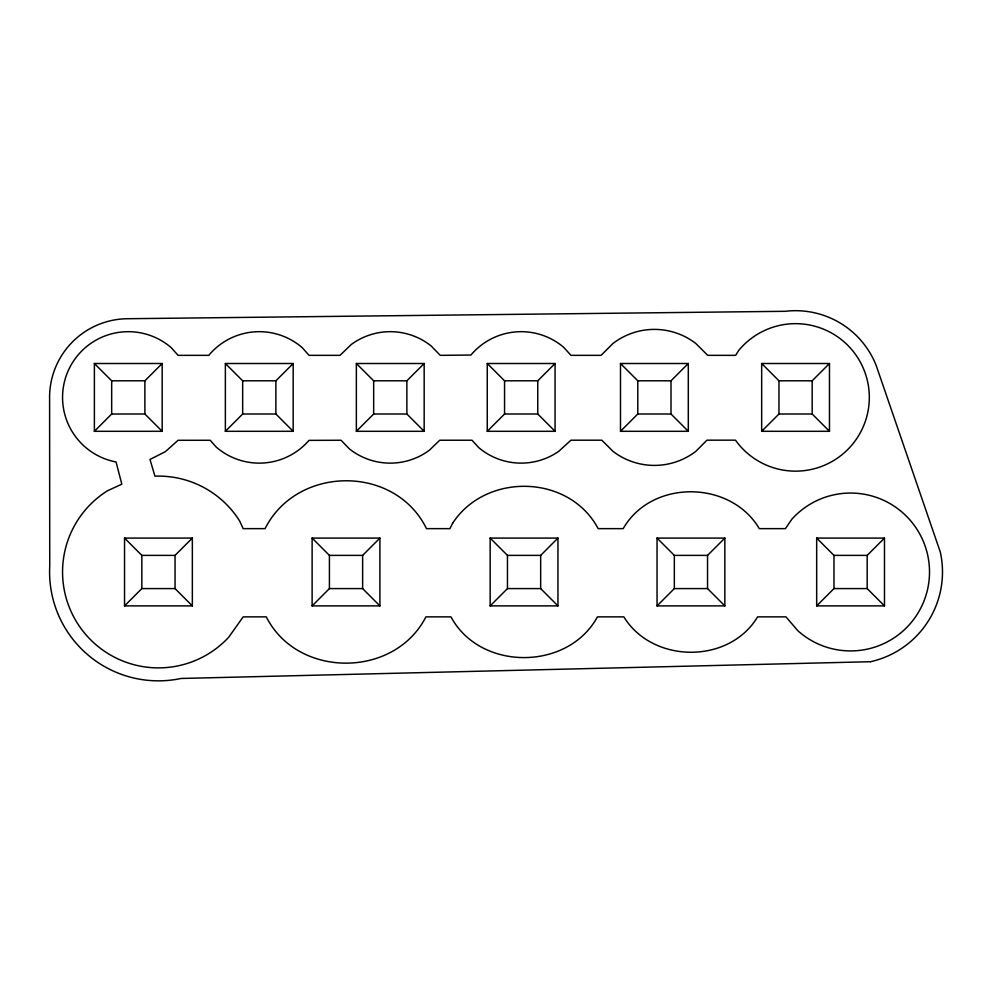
<?xml version="1.0" encoding="UTF-8"?>
<svg xmlns="http://www.w3.org/2000/svg" width="992" height="992" viewBox="0 0 992 992"><rect width="100%" height="100%" fill="white"/><g stroke="black" fill="none" stroke-linecap="round" stroke-linejoin="round"><path stroke-width="1.49" d="M94.376 431.309L111.674 414.011L144.882 414.011L162.18 431.309L162.18 363.506L94.376 363.506L94.376 431.309L162.18 431.309M94.376 363.506L111.674 380.804L144.882 380.804L162.18 363.506M225.37 431.309L242.668 414.011L275.875 414.011L293.173 431.309L293.173 363.506L225.37 363.506L225.37 431.309L293.173 431.309M225.37 363.506L242.668 380.804L275.875 380.804L293.173 363.506M124.546 605.889L141.844 588.591L175.051 588.591L192.349 605.889L124.546 605.889L124.546 538.086L192.349 538.086L192.349 605.889M124.546 538.086L141.844 555.384L175.051 555.384L192.349 538.086M356.364 431.309L373.662 414.011L406.869 414.011L424.167 431.309L356.364 431.309L356.364 363.506L424.167 363.506L424.167 431.309M406.869 414.011L406.869 380.804L424.167 363.506M312.12 605.889L329.418 588.591L329.418 555.384L312.12 538.086L379.911 538.086L379.911 605.889L312.12 605.889L312.12 538.086M329.418 555.384L362.626 555.384L379.911 538.086M487.258 431.309L504.556 414.011L537.763 414.011L555.061 431.309L555.061 363.506L487.258 363.506L487.258 431.309L555.061 431.309M487.258 363.506L504.556 380.804L537.763 380.804L555.061 363.506M620.496 431.309L637.794 414.011L671.001 414.011L688.299 431.309L688.299 363.506L620.496 363.506L620.496 431.309L688.299 431.309M620.496 363.506L637.794 380.804L671.001 380.804L688.299 363.506M490.16 605.889L507.458 588.591L507.458 555.384L490.16 538.086L557.95 538.086L557.95 605.889L490.16 605.889L490.16 538.086M507.458 555.384L540.665 555.384L557.95 538.086M761.67 431.309L778.968 414.011L812.175 414.011L829.473 431.309L761.67 431.309L761.67 363.506L829.473 363.506L829.473 431.309M812.175 414.011L812.175 380.804L829.473 363.506M657.039 605.889L674.337 588.591L707.544 588.591L724.842 605.889L724.842 538.086L657.039 538.086L657.039 605.889L724.842 605.889M657.039 538.086L674.337 555.384L707.544 555.384L724.842 538.086M816.676 605.889L833.974 588.591L867.182 588.591L884.48 605.889L884.48 538.086L816.676 538.086L816.676 605.889L884.48 605.889M816.676 538.086L833.974 555.384L867.182 555.384L884.48 538.086M356.364 363.506L373.662 380.804L406.869 380.804M761.67 363.506L778.968 380.804L812.175 380.804M329.418 588.591L362.626 588.591L379.911 605.889M507.458 588.591L540.665 588.591L557.95 605.889M867.182 555.384L867.182 588.591M833.974 555.384L833.974 588.591M778.968 380.804L778.968 414.011M707.544 555.384L707.544 588.591M674.337 555.384L674.337 588.591M671.001 380.804L671.001 414.011M637.794 380.804L637.794 414.011M540.665 555.384L540.665 588.591M537.763 380.804L537.763 414.011M504.556 380.804L504.556 414.011M373.662 380.804L373.662 414.011M362.626 555.384L362.626 588.591M275.875 380.804L275.875 414.011M242.668 380.804L242.668 414.011M175.051 555.384L175.051 588.591M144.882 380.804L144.882 414.011M141.844 555.384L141.844 588.591M111.674 380.804L111.674 414.011M452.662 523.181L449.897 528.649L426.486 528.649C395.151 464.492 296.992 465.149 265.05 528.649L243.164 528.649L239.68 521.048A95.889 95.889 0 0 0 154.938 476.16L149.978 459.445L165.292 451.72L178.089 440.287L210.192 440.274L216.293 447.132A65.72 65.72 0 0 0 308.996 440.374L341.05 440.25L349.407 448.892A65.72 65.72 0 0 0 429.412 450.194L439.704 440.237L472.018 440.225L478.801 447.652A65.72 65.72 0 0 0 558.732 451.323L570.933 440.2L601.822 440.2L613.031 451.385A68.002 68.002 0 0 0 695.838 451.323L706.974 440.175L735.481 440.163A73.755 73.755 0 0 0 843.411 453.53A73.755 73.755 0 0 0 847.317 344.856A73.755 73.755 0 0 0 738.705 350.436L735.63 355.347L707.705 355.347L695.752 343.418A68.002 68.002 0 0 0 612.957 343.48L601.102 355.347L570.995 355.347L563.518 347.15A65.72 65.72 0 0 0 470.902 355.049L440.25 355.347L431.123 345.923A65.72 65.72 0 0 0 351.106 344.621L340.02 355.347L309.07 355.347L302.238 347.671A65.72 65.72 0 0 0 209.535 354.429L208.94 355.347L178.089 355.347L171.157 347.597A65.72 65.72 0 0 0 69.068 368.875A65.72 65.72 0 0 0 116.052 461.974L121.83 484.195L107.496 490.755A95.889 95.889 0 0 0 84.556 633.107A95.889 95.889 0 0 0 228.681 637.273L243.176 616.863L266.29 616.863C297.501 678.689 394.444 678.466 425.928 616.863L450.963 616.863C480.24 671.336 567.957 670.989 597.432 616.863L623.856 616.863C652.6 663.784 729.219 664.293 757.59 616.863L785.974 616.863L797.841 630.726A78.938 78.938 0 0 0 909.317 624.724A78.938 78.938 0 0 0 903.303 513.248A78.938 78.938 0 0 0 791.839 519.25L785.404 528.649L759.289 528.649C730.534 479.843 651.434 479.161 623.187 528.649L598.151 528.649C569.408 474.213 486.043 472.13 452.662 523.181M870.492 661.714L181.065 678.466A108.86 108.86 0 0 1 49.736 566.283L49.6 399.007A78.69 78.69 0 0 1 126.678 318.73L785.23 311.302A86.726 86.726 0 0 1 876.06 365.13L940.304 552.073A91.909 91.909 0 0 1 870.492 661.714"/></g></svg>
